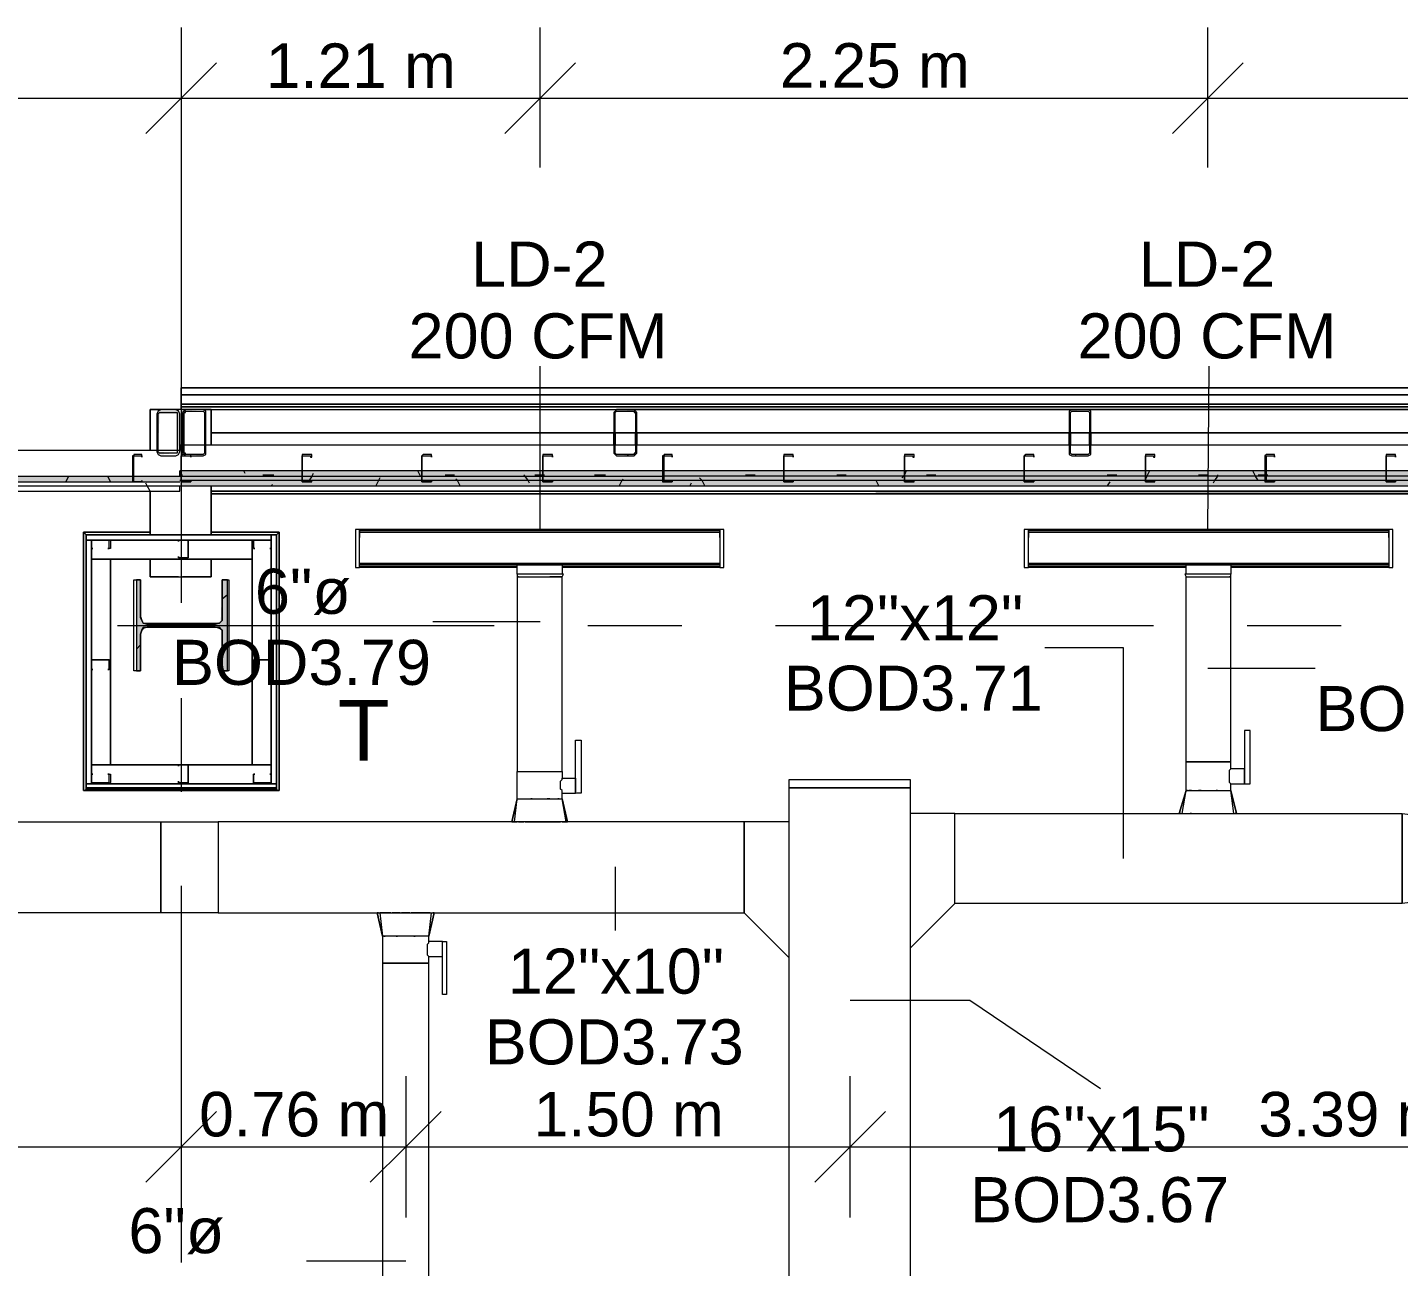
# Model space of a CAD drawing. Header units: metres. Extents: x -2 to 207, y -8 to 52.
# Drawn here: x 11.897 to 16.518, y 44.005 to 48.178 of the extents above; entities that cross this region are included whole.
import ezdxf

# ---------------------------------------------------------------- set-up
doc = ezdxf.new("R2010")
doc.units = ezdxf.units.M
doc.layers.add('HVAC - Ductos', color=5, linetype='Continuous', lineweight=0)
doc.layers.add('PDF_Text', color=7, linetype='Continuous', lineweight=0)
doc.layers.add('PDF_Geometry', color=7, linetype='Continuous', lineweight=0, true_color=0xaaaaaa)
doc.layers.add('PDF_Solid Fills', color=7, linetype='Continuous', lineweight=0, true_color=0xffffff)
doc.styles.add('PDF Helvetica', font='')
doc.styles.get('PDF Helvetica').set_extended_font_data('Helvetica')

msp = doc.modelspace()

# ---------------------------------------------------------------- hatches: boundary and pattern name
at = {"layer": 'PDF_Solid Fills', "lineweight": 0, "transparency": 33554559}
for points in [[(12.3333, 46.7489), (12.3379, 46.7535), (12.3425, 46.8818), (12.402, 46.8818), (12.402, 46.7443), (12.3425, 46.7489), (12.3379, 46.7489), (12.3379, 46.7398), (12.3385, 46.7398), (12.4066, 46.7443), (12.4111, 46.8864), (12.4066, 46.891), (12.3379, 46.891), (12.3333, 46.8818)], [(12.4111, 46.6344), (59.8547, 46.6344), (60.0699, 46.6298), (60.0699, 46.6481), (26.619, 46.6526), (12.4111, 46.6526)], [(12.2783, 46.1899), (12.2783, 46.3182), (12.2646, 46.3182), (12.2646, 46.0113), (12.2783, 46.0113), (12.2783, 46.1395), (12.2829, 46.1533), (12.2875, 46.1579), (12.5486, 46.1579), (12.5532, 46.1533), (12.5532, 46.0113), (12.5715, 46.0113), (12.5715, 46.3182), (12.5532, 46.3182), (12.5486, 46.1808), (12.544, 46.1762), (12.5303, 46.1716), (12.3012, 46.1671), (12.3012, 46.1716), (12.2875, 46.1716), (12.2875, 46.1808), (12.2829, 46.1808), (12.2829, 46.1899)]]:
    msp.add_hatch(color=256, dxfattribs=at).paths.add_polyline_path(points)
h = msp.add_hatch(color=256, dxfattribs=at)
h.paths.add_polyline_path([(12.4249, 46.7443), (12.4295, 46.7397), (12.4295, 46.7443)])
h.paths.add_polyline_path([(12.4478, 46.7397), (12.4887, 46.7352), (12.4891, 46.7352), (12.4891, 46.7397)])
h.paths.add_polyline_path([(12.4295, 46.8864), (12.4891, 46.891), (12.4249, 46.891), (12.4203, 46.8864), (12.4203, 46.7443), (12.4249, 46.8818)])
h.paths.add_polyline_path([(12.4936, 46.7397), (12.4982, 46.8903), (12.4982, 46.891), (12.4936, 46.891)])
h = msp.add_hatch(color=256, dxfattribs=at)
h.paths.add_polyline_path([(13.8773, 46.891), (13.9415, 46.8864), (13.9461, 46.8818), (13.9461, 46.7443), (13.9506, 46.8864), (13.9461, 46.891)])
h.paths.add_polyline_path([(13.9461, 46.7443), (13.9415, 46.7443), (13.9461, 46.7397)])
h.paths.add_polyline_path([(13.8773, 46.8864), (13.8727, 46.8864), (13.8727, 46.7443)])
h.paths.add_polyline_path([(13.8819, 46.7397), (13.8819, 46.7443), (13.8773, 46.7443)])
h.paths.add_polyline_path([(13.8819, 46.7397), (13.9409, 46.7352), (13.9415, 46.7352), (13.9415, 46.7397)])
h = msp.add_hatch(color=256, dxfattribs=at)
h.paths.add_polyline_path([(15.4122, 46.8864), (15.4718, 46.891), (15.4076, 46.891), (15.4076, 46.7397), (15.4168, 46.7443), (15.4122, 46.7443)])
h.paths.add_polyline_path([(15.4168, 46.7397), (15.4713, 46.7352), (15.4718, 46.7352), (15.4718, 46.7397)])
h.paths.add_polyline_path([(15.4763, 46.7397), (15.4809, 46.8903), (15.4809, 46.891), (15.4763, 46.891)])
h = msp.add_hatch(color=256, dxfattribs=at)
h.paths.add_polyline_path([(9.4102, 46.6481), (9.4102, 46.6664), (7.2476, 46.6664), (7.2476, 46.6481)])
h.paths.add_polyline_path([(12.4111, 46.6481), (12.4111, 46.6664), (12.2554, 46.6664), (12.2554, 46.6481)])
h.paths.add_polyline_path([(12.2508, 46.6481), (12.2508, 46.6664), (11.4444, 46.6664), (11.4444, 46.6481)])
h.paths.add_polyline_path([(11.4398, 46.6481), (11.4398, 46.6664), (9.4147, 46.6664), (9.4147, 46.6481)])
h = msp.add_hatch(color=256, dxfattribs=at)
h.paths.add_polyline_path([(26.6236, 46.6802), (26.6236, 46.6664), (28.6487, 46.6664), (28.6487, 46.6802)])
h.paths.add_polyline_path([(60.0699, 46.6802), (58.6863, 46.6802), (58.6863, 46.6618), (60.0699, 46.6618)])
h.paths.add_polyline_path([(25.8127, 46.6802), (25.8127, 46.6664), (26.619, 46.6664), (26.619, 46.6802)])
h.paths.add_polyline_path([(14.0377, 46.6664), (14.0377, 46.6848), (12.4111, 46.6848), (12.4111, 46.6664)])
h.paths.add_polyline_path([(28.6533, 46.6802), (28.6533, 46.6664), (30.6784, 46.6664), (30.6784, 46.6802)])
h.paths.add_polyline_path([(18.908, 46.6664), (18.908, 46.6848), (16.072, 46.6848), (16.072, 46.6664)])
h.paths.add_polyline_path([(31.4939, 46.6802), (31.4939, 46.6664), (33.5191, 46.6664), (33.5191, 46.6802)])
h.paths.add_polyline_path([(21.7487, 46.6664), (21.7487, 46.6848), (20.9423, 46.6848), (20.9423, 46.6664)])
h.paths.add_polyline_path([(36.3643, 46.6802), (36.3643, 46.6664), (38.3894, 46.6664), (38.3894, 46.6802)])
h.paths.add_polyline_path([(25.8081, 46.6802), (25.4049, 46.6848), (23.783, 46.6848), (23.783, 46.6664), (25.8081, 46.6664)])
h.paths.add_polyline_path([(41.2346, 46.6802), (41.2346, 46.6664), (43.2598, 46.6664), (43.2598, 46.6802)])
h.paths.add_polyline_path([(50.5676, 46.6664), (50.9698, 46.6618), (50.9707, 46.6618), (50.9707, 46.6802), (48.9456, 46.6802), (48.9456, 46.6664)])
h.paths.add_polyline_path([(44.0753, 46.6802), (44.0753, 46.6664), (46.1004, 46.6664), (46.1004, 46.6802)])
h.paths.add_polyline_path([(53.005, 46.6802), (53.005, 46.6618), (53.8114, 46.6618), (53.8114, 46.6802)])
h.paths.add_polyline_path([(48.1347, 46.6802), (48.1347, 46.6664), (48.941, 46.6664), (48.941, 46.6802)])
h.paths.add_polyline_path([(55.8456, 46.6802), (55.8456, 46.6618), (58.6817, 46.6618), (58.6817, 46.6802)])
h.paths.add_polyline_path([(46.105, 46.6802), (46.105, 46.6664), (48.1301, 46.6664), (48.1301, 46.6802)])
h.paths.add_polyline_path([(53.8159, 46.6802), (53.8159, 46.6618), (55.841, 46.6618), (55.841, 46.6802)])
h.paths.add_polyline_path([(43.2643, 46.6802), (43.2643, 46.6664), (44.0707, 46.6664), (44.0707, 46.6802)])
h.paths.add_polyline_path([(50.9753, 46.6802), (50.9753, 46.6618), (53.0004, 46.6618), (53.0004, 46.6802)])
h.paths.add_polyline_path([(38.394, 46.6802), (38.394, 46.6664), (41.2301, 46.6664), (41.2301, 46.6802)])
h.paths.add_polyline_path([(23.7784, 46.6664), (23.7784, 46.6848), (21.7532, 46.6848), (21.7532, 46.6664)])
h.paths.add_polyline_path([(33.5237, 46.6802), (33.5237, 46.6664), (36.3597, 46.6664), (36.3597, 46.6802)])
h.paths.add_polyline_path([(20.9377, 46.6664), (20.9377, 46.6848), (18.9126, 46.6848), (18.9126, 46.6664)])
h.paths.add_polyline_path([(30.683, 46.6802), (30.683, 46.6664), (31.4894, 46.6664), (31.4894, 46.6802)])
h.paths.add_polyline_path([(16.0674, 46.6664), (16.0674, 46.6848), (14.0423, 46.6848), (14.0423, 46.6664)])
h = msp.add_hatch(color=256, dxfattribs=at)
h.paths.add_polyline_path([(53.005, 46.6618), (53.005, 46.6481), (53.8114, 46.6481), (53.8114, 46.6618)])
h.paths.add_polyline_path([(48.1301, 46.6481), (48.1301, 46.6664), (46.105, 46.6664), (46.105, 46.6481)])
h.paths.add_polyline_path([(44.0707, 46.6481), (44.0707, 46.6664), (43.2643, 46.6664), (43.2643, 46.6481)])
h.paths.add_polyline_path([(50.9707, 46.6618), (50.5676, 46.6664), (48.9456, 46.6664), (48.9456, 46.6481), (50.9707, 46.6481)])
h.paths.add_polyline_path([(41.2301, 46.6481), (41.2301, 46.6664), (38.394, 46.6664), (38.394, 46.6481)])
h.paths.add_polyline_path([(48.941, 46.6481), (48.941, 46.6664), (48.1347, 46.6664), (48.1347, 46.6481)])
h.paths.add_polyline_path([(36.3597, 46.6481), (36.3597, 46.6664), (33.5237, 46.6664), (33.5237, 46.6481)])
h.paths.add_polyline_path([(46.1004, 46.6481), (46.1004, 46.6664), (44.0753, 46.6664), (44.0753, 46.6481)])
h.paths.add_polyline_path([(31.4894, 46.6481), (31.4894, 46.6664), (30.683, 46.6664), (30.683, 46.6481)])
h.paths.add_polyline_path([(43.2598, 46.6481), (43.2598, 46.6664), (41.2346, 46.6664), (41.2346, 46.6481)])
h.paths.add_polyline_path([(28.6487, 46.6481), (28.6487, 46.6664), (26.6236, 46.6664), (26.6236, 46.6481)])
h.paths.add_polyline_path([(38.3894, 46.6481), (38.3894, 46.6664), (36.3643, 46.6664), (36.3643, 46.6481)])
h.paths.add_polyline_path([(25.8081, 46.6526), (25.8081, 46.6664), (23.783, 46.6664), (23.783, 46.6526)])
h.paths.add_polyline_path([(33.5191, 46.6481), (33.5191, 46.6664), (31.4939, 46.6664), (31.4939, 46.6481)])
h.paths.add_polyline_path([(21.7487, 46.6526), (21.7487, 46.6664), (20.9423, 46.6664), (20.9423, 46.6526)])
h.paths.add_polyline_path([(30.6784, 46.6481), (30.6784, 46.6664), (28.6533, 46.6664), (28.6533, 46.6481)])
h.paths.add_polyline_path([(18.908, 46.6526), (18.908, 46.6664), (16.072, 46.6664), (16.072, 46.6526)])
h.paths.add_polyline_path([(26.619, 46.6481), (26.619, 46.6664), (25.8127, 46.6664), (25.8127, 46.6526), (26.5091, 46.6526)])
h.paths.add_polyline_path([(14.0377, 46.6526), (14.0377, 46.6664), (12.4111, 46.6664), (12.4111, 46.6526)])
h.paths.add_polyline_path([(23.7784, 46.6526), (23.7784, 46.6664), (21.7532, 46.6664), (21.7532, 46.6526)])
h.paths.add_polyline_path([(60.0699, 46.6618), (53.8159, 46.6618), (53.8159, 46.6481), (60.0699, 46.6481)])
h.paths.add_polyline_path([(20.9377, 46.6526), (20.9377, 46.6664), (18.9126, 46.6664), (18.9126, 46.6526)])
h.paths.add_polyline_path([(50.9753, 46.6618), (50.9753, 46.6481), (53.0004, 46.6481), (53.0004, 46.6618)])
h.paths.add_polyline_path([(16.0674, 46.6526), (16.0674, 46.6664), (14.0423, 46.6664), (14.0423, 46.6526)])

# ---------------------------------------------------------------- linework, layer by layer
at = {"layer": 'HVAC - Ductos', "color": 252, "lineweight": 0, "true_color": 0x939598}
for points in [[(12.4157, 48.1784), (12.4157, 47.9401), (12.4157, 47.7065)], [(13.6253, 47.7065), (13.6253, 47.9401), (13.6253, 48.1784)], [(15.8749, 47.7065), (15.8749, 47.9401), (15.8749, 48.1784)], [(12.5349, 48.0593), (12.4157, 47.9401), (12.2967, 47.821)], [(13.7444, 48.0593), (13.6253, 47.9401), (13.5062, 47.821)], [(15.994, 48.0593), (15.8749, 47.9401), (15.7558, 47.821)], [(7.582, 47.9401), (9.74, 47.9401), (12.4157, 47.9401), (13.6253, 47.9401), (15.8749, 47.9401), (18.0604, 47.9401), (20.2138, 47.9401), (21.6112, 47.9401), (22.8437, 47.9401), (25.2125, 47.9401), (27.2742, 47.9401), (29.4688, 47.9401)]]:
    msp.add_lwpolyline(points, dxfattribs=at)
at = {"layer": 'HVAC - Ductos', "lineweight": 0}
for points in [[(13.6253, 46.4878), (13.6253, 47.0376)], [(15.8749, 46.4878), (15.8795, 47.0376)], [(14.2301, 46.4648), (14.2301, 46.4878), (14.2301, 46.4832), (13.016, 46.4832), (13.016, 46.4878), (13.016, 46.4648)], [(14.2301, 46.4878), (13.016, 46.4878)], [(16.4843, 46.4648), (16.4843, 46.4878), (16.4843, 46.4832), (15.2702, 46.4832), (15.2702, 46.4878), (15.2702, 46.4648)], [(16.4843, 46.4878), (15.2702, 46.4878)], [(13.016, 46.4144), (13.016, 46.4236), (13.016, 46.4328)], [(13.5474, 46.3595), (13.016, 46.3595), (13.016, 46.364), (13.016, 46.3823), (13.016, 46.3915)], [(14.2301, 46.3915), (14.2301, 46.3823), (14.2301, 46.364), (14.2301, 46.3595), (13.6986, 46.3595)], [(14.2301, 46.4328), (14.2301, 46.4236), (14.2301, 46.4144)], [(15.2702, 46.4144), (15.2702, 46.4236), (15.2702, 46.4328)], [(15.8016, 46.3595), (15.2702, 46.3595), (15.2702, 46.364), (15.2702, 46.3823), (15.2702, 46.3915)], [(16.4843, 46.3915), (16.4843, 46.3823), (16.4843, 46.364), (16.4843, 46.3595), (15.9528, 46.3595)], [(16.4843, 46.4328), (16.4843, 46.4236), (16.4843, 46.4144)], [(13.016, 46.3777), (13.016, 46.3823), (13.016, 46.3869)], [(13.016, 46.364), (13.5474, 46.364)], [(13.5474, 46.3366), (13.5474, 46.3274), (13.552, 46.3274), (13.5704, 46.3274), (13.5933, 46.3274), (13.6253, 46.3274), (13.6528, 46.3274), (13.6757, 46.3274), (13.694, 46.3274), (13.6986, 46.3274), (13.7032, 46.3366), (13.694, 46.3366), (13.6803, 46.3366), (13.6528, 46.3366), (13.6253, 46.3366), (13.5933, 46.3366), (13.5704, 46.3366), (13.552, 46.3366), (13.5474, 46.3366), (13.5474, 46.3686), (13.552, 46.3686), (13.5566, 46.3686), (13.5704, 46.3686), (13.5841, 46.3686), (13.6024, 46.3686), (13.6253, 46.3686), (13.6436, 46.3686), (13.662, 46.3686), (13.6757, 46.3686), (13.6895, 46.3686), (13.6986, 46.3686), (13.6986, 46.3366)], [(13.6986, 46.364), (14.2301, 46.364)], [(14.2301, 46.3869), (14.2301, 46.3823), (14.2301, 46.3777)], [(15.2702, 46.3777), (15.2702, 46.3823), (15.2702, 46.3869)], [(15.2702, 46.364), (15.8016, 46.364)], [(15.8016, 46.3366), (15.8016, 46.3686), (15.8108, 46.3686), (15.82, 46.3686), (15.8383, 46.3686), (15.8566, 46.3686), (15.8749, 46.3686), (15.8978, 46.3686), (15.9162, 46.3686), (15.93, 46.3686), (15.9436, 46.3686), (15.9482, 46.3686), (15.9528, 46.3686), (15.9528, 46.3366), (15.9482, 46.3366), (15.93, 46.3366), (15.907, 46.3366), (15.8749, 46.3366), (15.8474, 46.3366), (15.82, 46.3366), (15.8062, 46.3366), (15.7971, 46.3366), (15.8016, 46.3274), (15.8062, 46.3274), (15.82, 46.3274), (15.8474, 46.3274), (15.8749, 46.3274), (15.907, 46.3274), (15.93, 46.3274), (15.9482, 46.3274), (15.9528, 46.3274), (15.9528, 46.3366)], [(15.9528, 46.364), (16.4843, 46.364)], [(16.4843, 46.3869), (16.4843, 46.3823), (16.4843, 46.3777)], [(13.552, 46.3274), (13.5474, 46.3274), (13.5474, 45.6722), (13.552, 45.6722), (13.5566, 45.6722), (13.5704, 45.6722), (13.5841, 45.6722), (13.6024, 45.6722), (13.6253, 45.6722), (13.6436, 45.6722), (13.662, 45.6722), (13.6757, 45.6722), (13.6895, 45.6722), (13.6986, 45.6722), (13.6986, 45.6493), (13.7444, 45.6493), (13.7444, 45.6447), (13.7444, 45.6401), (13.7444, 45.631), (13.7444, 45.6264), (13.7444, 45.6218), (13.7444, 45.6127), (13.7444, 45.6081), (13.7444, 45.6035)], [(13.5474, 45.5806), (13.5474, 45.6722), (13.552, 45.6722), (13.5566, 45.6722), (13.5704, 45.6722), (13.5841, 45.6722), (13.6024, 45.6722), (13.6253, 45.6722), (13.6436, 45.6722), (13.662, 45.6722), (13.6757, 45.6722), (13.6895, 45.6722), (13.6986, 45.6722), (13.6986, 46.3274), (13.694, 46.3274), (13.6895, 46.3274), (13.6757, 46.3274), (13.662, 46.3274), (13.6574, 46.3274)], [(13.5566, 46.3274), (13.5704, 46.3274), (13.5841, 46.3274), (13.5933, 46.3274)], [(13.5978, 46.3274), (13.6024, 46.3274), (13.6253, 46.3274), (13.6436, 46.3274), (13.6482, 46.3274)], [(13.6895, 46.3366), (13.6849, 46.3366)], [(15.7879, 45.5302), (15.8016, 45.6081), (15.8016, 45.7043), (15.8108, 45.7043), (15.82, 45.7043), (15.8383, 45.7043), (15.8566, 45.7043), (15.8749, 45.7043), (15.8978, 45.7043), (15.9162, 45.7043), (15.93, 45.7043), (15.9436, 45.7043), (15.9482, 45.7043), (15.9528, 45.7043), (15.9528, 46.3274), (15.9482, 46.3274)], [(15.8016, 45.6081), (15.8062, 45.6081), (15.8016, 45.6081), (15.8062, 45.6081), (15.8108, 45.6081), (15.82, 45.6081), (15.8383, 45.6081), (15.8566, 45.6081), (15.8749, 45.6081), (15.8978, 45.6081), (15.9162, 45.6081), (15.93, 45.6081), (15.9436, 45.6081), (15.9482, 45.6081), (15.9528, 45.6081), (15.9528, 45.631), (15.9986, 45.631), (16.017, 45.631), (16.017, 45.8097), (15.9986, 45.8097), (15.9986, 45.631), (15.9986, 45.6355), (15.9986, 45.6401), (15.9986, 45.6447), (15.9986, 45.6493), (15.9986, 45.6539), (15.9986, 45.6631), (15.9986, 45.6676), (15.9986, 45.6722), (15.9986, 45.6768), (15.9986, 45.6813), (15.9528, 45.6813), (15.9528, 45.7043), (15.9482, 45.7043), (15.9436, 45.7043), (15.93, 45.7043), (15.9162, 45.7043), (15.8978, 45.7043), (15.8749, 45.7043), (15.8566, 45.7043), (15.8383, 45.7043), (15.82, 45.7043), (15.8108, 45.7043), (15.8016, 45.7043), (15.8016, 46.3274), (15.8062, 46.3274), (15.8108, 46.3274), (15.82, 46.3274), (15.8383, 46.3274), (15.8429, 46.3274)], [(15.852, 46.3274), (15.8566, 46.3274), (15.8749, 46.3274), (15.8978, 46.3274), (15.9024, 46.3274)], [(15.907, 46.3274), (15.9162, 46.3274), (15.93, 46.3274), (15.9436, 46.3274)], [(13.6253, 46.1762), (13.2634, 46.1762)], [(15.5909, 45.379), (15.5909, 46.0891), (15.3251, 46.0891)], [(15.8749, 46.0204), (16.2369, 46.0204)], [(13.5383, 45.5027), (13.5474, 45.5806), (13.552, 45.5806), (13.5566, 45.5806), (13.5704, 45.5806), (13.5841, 45.5806), (13.6024, 45.5806), (13.6253, 45.5806), (13.6436, 45.5806), (13.662, 45.5806), (13.6757, 45.5806), (13.6895, 45.5806), (13.694, 45.5806), (13.6986, 45.5806), (13.6986, 45.5989), (13.7444, 45.5989), (13.7444, 45.7776), (13.7628, 45.7776), (13.7628, 45.5989), (13.7444, 45.5989)], [(13.6986, 45.5989), (13.6986, 45.6035), (13.6986, 45.6081), (13.694, 45.6127), (13.694, 45.6218), (13.694, 45.631), (13.694, 45.6401), (13.6986, 45.6447), (13.6986, 45.6493)], [(15.9528, 45.631), (15.9482, 45.6355), (15.9482, 45.6447), (15.9482, 45.6539), (15.9482, 45.6585), (15.9482, 45.6676), (15.9482, 45.6768), (15.9528, 45.6813)], [(15.7787, 45.5302), (15.8016, 45.6081), (15.7787, 45.5302)], [(15.9528, 45.5302), (15.962, 45.5302), (15.9528, 45.6081), (15.9712, 45.5302), (15.9666, 45.5302), (15.9712, 45.5302), (15.9528, 45.6081)], [(13.5291, 45.5027), (13.5474, 45.5806), (13.5291, 45.5027)], [(13.6986, 45.5027), (13.7078, 45.5027), (13.7124, 45.5027), (13.717, 45.5027), (13.6986, 45.5806), (13.717, 45.5027)], [(13.7124, 45.5027), (13.6986, 45.5806)], [(15.7833, 45.5302), (15.7787, 45.5302), (15.7833, 45.5302), (15.7879, 45.5302), (15.7925, 45.5302), (15.8016, 45.5302)], [(15.8062, 45.5302), (15.82, 45.5302), (15.8245, 45.5302)], [(15.82, 45.5302), (15.8154, 45.5302)], [(15.8291, 45.5302), (15.8337, 45.5302), (15.8429, 45.5302), (15.8566, 45.5302), (15.8612, 45.5302), (15.8658, 45.5302), (15.8887, 45.5302)], [(15.8933, 45.5302), (15.8978, 45.5302), (15.9116, 45.5302), (15.9208, 45.5302), (15.9254, 45.5302), (15.93, 45.5302), (15.9482, 45.5302)], [(9.0115, 45.1957), (8.755, 45.1957), (8.755, 45.5027), (12.3471, 45.5027), (12.3471, 45.1957), (9.0757, 45.1957)], [(13.5291, 45.5027), (13.5337, 45.5027), (13.5383, 45.5027), (13.5474, 45.5027)], [(13.552, 45.5027), (13.5704, 45.5027)], [(13.5749, 45.5027), (13.5795, 45.5027), (13.5887, 45.5027), (13.6024, 45.5027), (13.607, 45.5027), (13.6116, 45.5027), (13.6345, 45.5027), (13.6391, 45.5027), (13.6436, 45.5027), (13.6574, 45.5027), (13.6666, 45.5027), (13.6712, 45.5027), (13.6757, 45.5027), (13.694, 45.5027)], [(13.8773, 45.3515), (13.8773, 45.1361)], [(13.0755, 45.1957), (13.0938, 45.1178), (13.0755, 45.1957)], [(13.1214, 45.1957), (13.1168, 45.1957), (13.0984, 45.1957), (13.0893, 45.1957), (13.0847, 45.1957), (13.0938, 45.1178)], [(13.0893, 45.1957), (13.0938, 45.1957)], [(13.1534, 45.1957), (13.1488, 45.1957), (13.1396, 45.1957), (13.1305, 45.1957), (13.1259, 45.1957)], [(13.1855, 45.1957), (13.1626, 45.1957), (13.158, 45.1957)], [(13.2542, 45.1957), (13.245, 45.1957), (13.2267, 45.1957), (13.2176, 45.1957), (13.213, 45.1957), (13.2038, 45.1957), (13.1946, 45.1957), (13.1901, 45.1957)], [(13.2496, 45.1178), (13.2588, 45.1957), (13.2634, 45.1957), (13.268, 45.1957), (13.2496, 45.1178), (13.268, 45.1957), (13.2634, 45.1957)], [(13.2955, 45.0995), (13.2496, 45.0995), (13.2496, 45.1178), (13.245, 45.1178), (13.2404, 45.1178), (13.2358, 45.1178), (13.2267, 45.1178), (13.2084, 45.1178), (13.1901, 45.1178), (13.1718, 45.1178), (13.1534, 45.1178), (13.1351, 45.1178), (13.1168, 45.1178), (13.1076, 45.1178), (13.103, 45.1178), (13.0984, 45.1178), (13.0938, 45.1178), (13.0938, 45.0262), (13.0984, 45.0262), (13.1076, 45.0262), (13.1168, 45.0262), (13.1351, 45.0262), (13.1534, 45.0262), (13.1718, 45.0262), (13.1901, 45.0262), (13.2084, 45.0262), (13.2267, 45.0262), (13.2358, 45.0262), (13.245, 45.0262), (13.2496, 45.0262), (13.2496, 45.0491), (13.2955, 45.0491), (13.2955, 45.0537), (13.2955, 45.0583), (13.2955, 45.0675), (13.2955, 45.072), (13.2955, 45.0811), (13.2955, 45.0857), (13.2955, 45.0903), (13.2955, 45.0949)], [(13.2496, 45.0491), (13.245, 45.0537), (13.245, 45.0583), (13.245, 45.0675), (13.245, 45.0766), (13.245, 45.0857), (13.245, 45.0903), (13.2496, 45.0949), (13.2496, 45.0995)], [(13.2496, 43.9036), (13.2496, 45.0262), (13.245, 45.0262), (13.2358, 45.0262), (13.2267, 45.0262), (13.2084, 45.0262), (13.1901, 45.0262), (13.1718, 45.0262), (13.1534, 45.0262), (13.1351, 45.0262), (13.1168, 45.0262), (13.1076, 45.0262), (13.0984, 45.0262), (13.0938, 45.0262), (13.0938, 43.9036)], [(14.67, 44.9024), (15.0731, 44.9024), (15.513, 44.6047)], [(12.4157, 44.6459), (12.4157, 44.4077), (12.4157, 44.1694)], [(13.1718, 44.6459), (13.1718, 44.4077), (13.1718, 44.1694)], [(14.67, 44.1694), (14.67, 44.4077), (14.67, 44.6459)], [(12.5349, 44.5268), (12.4157, 44.4077), (12.2967, 44.2886)], [(13.2909, 44.5268), (13.1718, 44.4077), (13.0526, 44.2886)], [(14.7891, 44.5268), (14.67, 44.4077), (14.5509, 44.2886)], [(7.582, 44.4077), (9.0436, 44.4077), (12.4157, 44.4077), (13.1718, 44.4077), (14.67, 44.4077), (18.0558, 44.4077), (21.6112, 44.4077), (22.3672, 44.4077), (24.0807, 44.4077), (25.9547, 44.4077), (28.3097, 44.4077), (31.2786, 44.4077), (32.8868, 44.4077), (36.7996, 44.4077), (40.607, 44.4077), (44.0845, 44.4077), (47.0625, 44.4077), (48.5791, 44.4077), (49.2022, 44.4077), (51.5984, 44.4077), (53.312, 44.4077), (55.6808, 44.4077), (58.6359, 44.4077)], [(13.1718, 44.0228), (12.8373, 44.0228)]]:
    msp.add_lwpolyline(points, dxfattribs=at)
for points in [[(13.0022, 46.4878), (13.0022, 46.3595), (13.016, 46.3595), (13.016, 46.4878)], [(14.2438, 46.4878), (14.2301, 46.4878), (14.2301, 46.3595), (14.2438, 46.3595)], [(15.2564, 46.4878), (15.2564, 46.3595), (15.2702, 46.3595), (15.2702, 46.4878)], [(16.498, 46.4878), (16.4843, 46.4878), (16.4843, 46.3595), (16.498, 46.3595)], [(14.2301, 46.3732), (13.016, 46.3732), (13.016, 46.4786), (14.2301, 46.4786), (14.2301, 46.3732), (14.2301, 46.3686), (13.016, 46.3686), (13.016, 46.3732)], [(13.016, 46.4694), (13.016, 46.4648), (13.016, 46.4602), (13.016, 46.4648)], [(14.2301, 46.4602), (14.2301, 46.4648), (14.2301, 46.4694), (14.2301, 46.4648)], [(16.4843, 46.3732), (15.2702, 46.3732), (15.2702, 46.4786), (16.4843, 46.4786), (16.4843, 46.3732), (16.4843, 46.3686), (15.2702, 46.3686), (15.2702, 46.3732)], [(15.2702, 46.4694), (15.2702, 46.4648), (15.2702, 46.4602), (15.2702, 46.4648)], [(16.4843, 46.4602), (16.4843, 46.4648), (16.4843, 46.4694), (16.4843, 46.4648)], [(14.4638, 42.52), (14.4638, 43.4271), (14.8716, 43.4271), (14.4638, 43.4271), (14.4638, 45.6173), (14.8716, 45.6173), (14.4638, 45.6173), (14.4638, 45.6447), (14.8716, 45.6447), (14.8716, 45.6173), (14.8716, 43.4271), (14.8716, 42.52)], [(15.82, 45.6081), (15.8108, 45.6081)], [(15.852, 45.6081), (15.8474, 45.6081), (15.8429, 45.6081), (15.8474, 45.6081)], [(15.907, 45.6081), (15.9024, 45.6081)], [(13.5978, 45.5806), (13.5933, 45.5806)], [(13.6574, 45.5806), (13.6528, 45.5806), (13.6482, 45.5806), (13.6528, 45.5806)], [(13.6895, 45.5806), (13.6849, 45.5806)], [(16.5301, 45.2278), (15.0227, 45.2278), (15.0227, 45.5302), (14.8716, 45.5302), (14.8716, 45.0766), (15.0227, 45.2278), (15.0227, 45.5302), (16.5301, 45.5302), (16.5301, 45.2278), (16.5301, 45.5302), (16.7225, 45.5073), (16.7225, 45.2507)], [(12.5395, 45.5027), (12.5395, 45.1957), (12.3471, 45.1957), (12.3471, 45.5027)], [(14.3126, 45.5027), (12.5395, 45.5027), (12.5395, 45.1957), (14.3126, 45.1957), (14.3126, 45.5027), (14.3126, 45.1957), (14.4638, 45.0445), (14.4638, 45.5027)], [(13.0801, 45.1957), (13.0755, 45.1957)], [(13.0984, 45.1178), (13.103, 45.1178)], [(13.1396, 45.1178), (13.1442, 45.1178)], [(13.1992, 45.1178), (13.2038, 45.1178)], [(13.3092, 44.9208), (13.2955, 44.9208), (13.2955, 45.0995), (13.3092, 45.0995)]]:
    msp.add_lwpolyline(points, close=True, dxfattribs=at)
at = {"layer": 'PDF_Geometry', "color": 252, "lineweight": 0, "true_color": 0x939598}
msp.add_lwpolyline([(12.4157, 48.1738), (12.4157, 47.6973)], dxfattribs=at)
at = {"layer": 'PDF_Geometry', "lineweight": 0}
for points in [[(12.4157, 47.6973), (12.4157, 46.2403)], [(12.4295, 46.891), (12.4157, 46.891), (12.4157, 46.9001), (12.4157, 46.9093), (12.4157, 46.9413), (12.4157, 46.9642), (13.9506, 46.9642), (12.4157, 46.9642), (12.4157, 46.9505), (12.4157, 46.9275), (12.4157, 46.891), (12.4157, 46.9047), (12.4157, 46.9642), (12.4936, 46.9642)], [(13.9873, 46.9642), (13.9094, 46.9642)], [(15.5176, 46.9642), (15.4442, 46.9642)], [(12.4295, 46.891), (12.3974, 46.891), (12.3471, 46.891), (12.3104, 46.891), (12.3471, 46.891)], [(12.4478, 46.7351), (12.4891, 46.7351), (12.4982, 46.7397), (12.4982, 46.7443), (12.4982, 46.8818), (12.4982, 46.8864), (12.4891, 46.891), (12.4295, 46.891), (12.4249, 46.8864), (12.4203, 46.8818), (12.4203, 46.7443), (12.4249, 46.7397), (12.4295, 46.7397)], [(12.4891, 46.891), (13.9506, 46.891), (13.9415, 46.891)], [(12.6174, 46.891), (13.8819, 46.891)], [(15.4168, 46.891), (13.9506, 46.891), (15.4809, 46.891), (15.4718, 46.891)], [(12.4936, 46.8177), (12.4982, 46.8222)], [(13.8727, 46.7718), (13.8727, 46.8131)], [(13.8773, 46.8131), (13.8773, 46.7718)], [(13.9461, 46.7718), (13.9461, 46.8131)], [(13.9506, 46.8131), (13.9506, 46.7718)], [(15.4076, 46.7718), (15.4076, 46.8131)], [(15.4122, 46.8131), (15.4122, 46.7718)], [(15.4763, 46.7718), (15.4763, 46.8131)], [(15.4809, 46.8131), (15.4809, 46.7718)], [(60.07, 46.7673), (12.4111, 46.7718), (12.4111, 46.7535), (7.2476, 46.7535), (7.2476, 46.6161), (12.4111, 46.6161), (12.4111, 46.6344), (60.07, 46.6298)], [(13.9461, 46.7627), (13.9506, 46.7673)], [(15.4763, 46.7855), (15.4809, 46.7901)], [(12.4203, 46.7489), (12.4249, 46.7535)], [(13.9185, 46.7351), (13.9231, 46.7397)], [(15.4305, 46.7351), (15.4305, 46.7397)], [(11.4444, 46.6664), (11.8476, 46.6664), (12.2508, 46.6664)], [(12.2554, 46.6664), (12.4111, 46.6664), (12.4111, 46.6848)], [(14.0377, 46.6848), (13.6345, 46.6848), (13.2267, 46.6848), (12.8235, 46.6848), (12.4157, 46.6848), (12.4111, 46.6848), (12.4111, 46.6664), (12.4157, 46.6664), (12.8235, 46.6664), (13.2267, 46.6664), (13.6345, 46.6664), (14.0377, 46.6664)], [(18.908, 46.6848), (18.5049, 46.6848), (18.0971, 46.6848), (17.6939, 46.6848), (17.2861, 46.6848), (16.8829, 46.6848), (16.4752, 46.6848), (16.0674, 46.6848), (15.6642, 46.6848), (15.2564, 46.6848), (14.8532, 46.6848), (14.4455, 46.6848), (14.0423, 46.6848)], [(16.0674, 46.6664), (15.6642, 46.6664), (15.2564, 46.6664), (14.8532, 46.6664), (14.4455, 46.6664), (14.0423, 46.6664)], [(18.908, 46.6664), (18.5049, 46.6664), (18.0971, 46.6664), (17.6939, 46.6664), (17.2861, 46.6664), (16.8829, 46.6664), (16.4752, 46.6664), (16.072, 46.6664)], [(7.2476, 46.6344), (12.4111, 46.6344)], [(11.4444, 46.6481), (11.8476, 46.6481), (12.2508, 46.6481)], [(12.2554, 46.6481), (12.4111, 46.6481)], [(14.0377, 46.6526), (13.6345, 46.6526), (13.2267, 46.6526), (12.8235, 46.6526), (12.4157, 46.6526), (12.4111, 46.6526)], [(16.0674, 46.6526), (15.6642, 46.6526), (15.2564, 46.6526), (14.8532, 46.6526), (14.4455, 46.6526), (14.0423, 46.6526)], [(18.908, 46.6526), (18.5049, 46.6526), (18.0971, 46.6526), (17.6939, 46.6526), (17.2861, 46.6526), (16.8829, 46.6526), (16.4752, 46.6526), (16.072, 46.6526)], [(12.5166, 46.6161), (21.4738, 46.6161), (12.5166, 46.6161), (21.4738, 46.6115)], [(21.4738, 46.6161), (12.5166, 46.6161), (21.4738, 46.6161)], [(12.0859, 46.4786), (12.0859, 45.6081), (12.0859, 46.4786), (12.0859, 45.6081), (12.0859, 46.4786), (12.3104, 46.4786), (12.0859, 46.4786), (12.3104, 46.4786), (12.0859, 46.4786), (12.0905, 46.4786), (12.0905, 46.474), (12.095, 46.4694), (12.0905, 46.474), (12.0905, 46.4786), (12.0859, 46.4786), (12.0905, 46.4786), (12.0905, 46.474), (12.095, 46.4694), (12.095, 45.6127), (12.7365, 45.6127), (12.7365, 46.4694), (12.7365, 45.6173), (12.7365, 45.631), (12.7365, 46.4694), (12.7182, 46.4694), (12.095, 46.4694), (12.095, 46.4511), (12.095, 45.631)], [(12.095, 46.4694), (12.0905, 46.474), (12.0905, 46.4786), (12.0859, 46.4786)], [(12.3104, 46.4694), (12.095, 46.4694), (12.3104, 46.4694)], [(12.3104, 46.4694), (12.095, 46.4694)], [(12.095, 46.4694), (12.3104, 46.4694)], [(12.095, 46.4694), (12.654, 46.4694)], [(12.095, 46.4694), (12.095, 46.3869)], [(12.095, 46.4694), (12.095, 45.6173)], [(12.095, 45.6173), (12.095, 46.4694)], [(12.095, 45.6173), (12.095, 46.4694)], [(12.095, 46.4694), (12.095, 45.6173)], [(12.095, 45.6173), (12.095, 46.4694)], [(12.095, 46.4694), (12.095, 45.6173), (12.095, 46.4694)], [(12.3104, 46.4694), (12.095, 46.4694), (12.3104, 46.4694)], [(12.7365, 46.4694), (12.095, 46.4694), (12.7365, 46.4694)], [(12.7457, 46.4786), (12.5166, 46.4786)], [(12.5166, 46.4786), (12.7457, 46.4786)], [(12.7457, 46.4786), (12.5166, 46.4786)], [(12.5166, 46.4786), (12.7457, 46.4786)], [(12.7365, 46.4694), (12.5166, 46.4694)], [(12.5166, 46.4694), (12.7365, 46.4694)], [(12.7365, 46.4694), (12.5166, 46.4694)], [(12.5166, 46.4694), (12.7365, 46.4694)], [(12.7365, 46.4694), (12.5166, 46.4694)], [(12.5166, 46.4694), (12.7365, 46.4694)], [(12.7365, 46.4694), (12.654, 46.4694)], [(12.7365, 46.4694), (12.7411, 46.474), (12.7457, 46.4786)], [(12.7457, 46.4786), (12.7411, 46.474), (12.7365, 46.4694)], [(12.7457, 46.4786), (12.7411, 46.474), (12.7365, 46.4694)], [(12.7365, 46.4694), (12.7411, 46.474), (12.7457, 46.4786)], [(12.7365, 45.6173), (12.7365, 46.4694)], [(12.7365, 46.4694), (12.7365, 45.6173)], [(12.7365, 46.4694), (12.7365, 45.6951)], [(12.7365, 45.6173), (12.7365, 46.4694)], [(12.7365, 46.4694), (12.7365, 45.6173)], [(12.7365, 45.6173), (12.7365, 46.4694), (12.7365, 45.6173)], [(12.7457, 45.6081), (12.7457, 46.4786)], [(12.7457, 46.4786), (12.7457, 45.6081)], [(12.7457, 45.6081), (12.7457, 46.4786)], [(12.7457, 46.4786), (12.7457, 45.6081)], [(12.095, 45.6951), (12.095, 46.3869)], [(12.3104, 46.3869), (12.3104, 46.3274), (12.3104, 46.3869)], [(12.3929, 46.3274), (12.3974, 46.3274), (12.402, 46.3274), (12.4066, 46.3274), (12.402, 46.3274), (12.3974, 46.3274), (12.3929, 46.3274), (12.3104, 46.3274), (12.5166, 46.3274), (12.4341, 46.3274), (12.4295, 46.3274), (12.4249, 46.3274), (12.4203, 46.3274), (12.4249, 46.3274), (12.4295, 46.3274), (12.4341, 46.3274)], [(12.5532, 46.2541), (12.5716, 46.2678)], [(13.4695, 46.1625), (12.2004, 46.1625)], [(12.3379, 46.1579), (12.3471, 46.1671)], [(12.457, 46.1579), (12.4708, 46.1671)], [(14.1018, 46.1625), (13.7857, 46.1625)], [(15.6917, 46.1625), (14.418, 46.1625)], [(16.3239, 46.1625), (16.0078, 46.1625)], [(12.2646, 46.0846), (12.2783, 46.0983)], [(12.4157, 45.9196), (12.4157, 45.6035)], [(12.095, 45.6951), (12.095, 45.6173)], [(12.7365, 45.6173), (12.7365, 45.6951)], [(12.095, 45.6173), (12.095, 45.6127), (12.0905, 45.6081), (12.0859, 45.6081)], [(12.095, 45.6173), (12.095, 45.6127), (12.0905, 45.6081), (12.0859, 45.6081)], [(12.7457, 45.6081), (12.0859, 45.6081)], [(12.7457, 45.6081), (12.0859, 45.6081)], [(12.095, 45.631), (12.095, 45.6173)], [(12.7365, 45.6173), (12.095, 45.6173)], [(12.7365, 45.6173), (12.095, 45.6173)], [(12.095, 45.6173), (12.7365, 45.6173)], [(12.7365, 45.6173), (12.095, 45.6173)], [(12.095, 45.6173), (12.7365, 45.6173), (12.095, 45.6173)], [(12.095, 45.6173), (12.7365, 45.6173)], [(12.7457, 45.6081), (12.7411, 45.6081), (12.7365, 45.6127), (12.7365, 45.6173)], [(12.7365, 45.6173), (12.7365, 45.6127), (12.7411, 45.6081), (12.7457, 45.6081)], [(12.4157, 45.2873), (12.4157, 44.0182)]]:
    msp.add_lwpolyline(points, dxfattribs=at)
for points in [[(18.5461, 46.9642), (20.0809, 46.9642), (18.5461, 46.9642), (17.0158, 46.9642), (15.4809, 46.9642), (13.9506, 46.9642), (15.4809, 46.9642), (17.0158, 46.9642)], [(13.9506, 46.9413), (12.4157, 46.9413)], [(13.9506, 46.9093), (12.4157, 46.9093)], [(13.9506, 46.9001), (12.4157, 46.9001)], [(15.4809, 46.9413), (13.9506, 46.9413)], [(15.4809, 46.9093), (13.9506, 46.9093)], [(15.4809, 46.9001), (13.9506, 46.9001)], [(17.0158, 46.9413), (15.4809, 46.9413)], [(17.0158, 46.9093), (15.4809, 46.9093)], [(17.0158, 46.9001), (15.4809, 46.9001)], [(12.3104, 46.891), (12.3104, 46.7535)], [(12.3471, 46.7351), (12.3974, 46.7351), (12.4066, 46.7397), (12.4111, 46.7489), (12.4111, 46.8772), (12.4066, 46.8864), (12.3974, 46.891), (12.3471, 46.891), (12.3379, 46.8864), (12.3333, 46.8772), (12.3333, 46.7489), (12.3379, 46.7397)], [(12.3471, 46.7443), (12.3425, 46.7443), (12.3379, 46.7489), (12.3379, 46.8772), (12.3425, 46.8818), (12.3471, 46.8818), (12.3974, 46.8818), (12.402, 46.8818), (12.402, 46.8772), (12.402, 46.7489), (12.402, 46.7443), (12.3974, 46.7443)], [(12.3974, 46.891), (12.402, 46.891), (12.4066, 46.891), (12.402, 46.891)], [(12.4295, 46.891), (12.4249, 46.891), (12.4203, 46.891), (12.4249, 46.891)], [(12.4936, 46.7443), (12.4891, 46.7397), (12.4295, 46.7397), (12.4295, 46.7443), (12.4249, 46.7443), (12.4249, 46.8818), (12.4295, 46.8818), (12.4295, 46.8864), (12.4891, 46.8864), (12.4936, 46.8818)], [(12.5166, 46.891), (12.4891, 46.891)], [(12.5166, 46.891), (12.5166, 46.7718)], [(13.9506, 46.8818), (13.9461, 46.8864), (13.9415, 46.891), (13.8819, 46.891), (13.8773, 46.8864), (13.8727, 46.8818), (13.8727, 46.7443), (13.8773, 46.7397), (13.8819, 46.7351), (13.9415, 46.7351), (13.9461, 46.7397), (13.9506, 46.7443)], [(13.8819, 46.8864), (13.9415, 46.8864), (13.9415, 46.8818), (13.9461, 46.8818), (13.9461, 46.7443), (13.9415, 46.7443), (13.9415, 46.7397), (13.8819, 46.7397), (13.8773, 46.7443), (13.8773, 46.8818)], [(15.4809, 46.8818), (15.4809, 46.8864), (15.4718, 46.891), (15.4168, 46.891), (15.4076, 46.8864), (15.4076, 46.8818), (15.4076, 46.7443), (15.4076, 46.7397), (15.4168, 46.7351), (15.4718, 46.7351), (15.4809, 46.7397), (15.4809, 46.7443)], [(15.4168, 46.8864), (15.4718, 46.8864), (15.4763, 46.8818), (15.4763, 46.7443), (15.4718, 46.7397), (15.4168, 46.7397), (15.4122, 46.7443), (15.4122, 46.8818)], [(16.9104, 46.891), (15.4809, 46.891)], [(12.5166, 46.8131), (13.8727, 46.8131)], [(13.8773, 46.8131), (13.9461, 46.8131)], [(13.9506, 46.8131), (15.4076, 46.8131)], [(15.4122, 46.8131), (15.4763, 46.8131)], [(15.4809, 46.8131), (16.9012, 46.8131)], [(12.2829, 46.7397), (12.2554, 46.7397), (12.2554, 46.7351), (12.2508, 46.7351), (12.2508, 46.6481), (12.2554, 46.6481), (12.2829, 46.6481), (12.2829, 46.6526), (12.2829, 46.6481), (12.2554, 46.6481), (12.2554, 46.7351), (12.2829, 46.7351), (12.2829, 46.7306)], [(12.4478, 46.7397), (12.4203, 46.7397), (12.4157, 46.7351), (12.4157, 46.6481), (12.4203, 46.6481), (12.4478, 46.6481), (12.4478, 46.6526), (12.4478, 46.6481), (12.4203, 46.6481), (12.4157, 46.6481), (12.4157, 46.7351), (12.4203, 46.7351), (12.4478, 46.7351), (12.4478, 46.7306)], [(12.8556, 46.7397), (12.8235, 46.7397), (12.8235, 46.7351), (12.8235, 46.6481), (12.8556, 46.6481), (12.8556, 46.6526), (12.851, 46.6526), (12.851, 46.6481), (12.8235, 46.6481), (12.8235, 46.7351), (12.851, 46.7351), (12.851, 46.7306), (12.8556, 46.7306)], [(13.2588, 46.7397), (13.2313, 46.7397), (13.2267, 46.7351), (13.2267, 46.6481), (13.2313, 46.6481), (13.2588, 46.6481), (13.2588, 46.6526), (13.2588, 46.6481), (13.2313, 46.6481), (13.2267, 46.6481), (13.2267, 46.7351), (13.2313, 46.7351), (13.2588, 46.7351), (13.2588, 46.7306)], [(13.6666, 46.7397), (13.6345, 46.7397), (13.6345, 46.7351), (13.6345, 46.6481), (13.6666, 46.6481), (13.6666, 46.6526), (13.6666, 46.6481), (13.6345, 46.6481), (13.6345, 46.7351), (13.6666, 46.7351), (13.6666, 46.7306)], [(14.0697, 46.7397), (14.0423, 46.7397), (14.0423, 46.7351), (14.0377, 46.7351), (14.0377, 46.6481), (14.0423, 46.6481), (14.0697, 46.6481), (14.0697, 46.6526), (14.0697, 46.6481), (14.0423, 46.6481), (14.0423, 46.7351), (14.0697, 46.7351), (14.0697, 46.7306)], [(14.4775, 46.7397), (14.4455, 46.7397), (14.4455, 46.7351), (14.4455, 46.6481), (14.4775, 46.6481), (14.4775, 46.6526), (14.4775, 46.6481), (14.4455, 46.6481), (14.4455, 46.7351), (14.4775, 46.7351), (14.4775, 46.7306)], [(14.8853, 46.7397), (14.8532, 46.7397), (14.8532, 46.7351), (14.8532, 46.6481), (14.8853, 46.6481), (14.8853, 46.6526), (14.8807, 46.6526), (14.8807, 46.6481), (14.8532, 46.6481), (14.8532, 46.7351), (14.8807, 46.7351), (14.8807, 46.7306), (14.8853, 46.7306)], [(15.2885, 46.7397), (15.261, 46.7397), (15.2564, 46.7351), (15.2564, 46.6481), (15.261, 46.6481), (15.2885, 46.6481), (15.2885, 46.6526), (15.2885, 46.6481), (15.261, 46.6481), (15.2564, 46.6481), (15.2564, 46.7351), (15.261, 46.7351), (15.2885, 46.7351), (15.2885, 46.7306)], [(15.6963, 46.7397), (15.6642, 46.7397), (15.6642, 46.7351), (15.6642, 46.6481), (15.6963, 46.6481), (15.6963, 46.6526), (15.6917, 46.6526), (15.6917, 46.6481), (15.6642, 46.6481), (15.6642, 46.7351), (15.6917, 46.7351), (15.6917, 46.7306), (15.6963, 46.7306)], [(16.0994, 46.7397), (16.072, 46.7397), (16.0674, 46.7351), (16.0674, 46.6481), (16.072, 46.6481), (16.0994, 46.6481), (16.0994, 46.6526), (16.0994, 46.6481), (16.072, 46.6481), (16.072, 46.7351), (16.0994, 46.7351), (16.0994, 46.7306)], [(16.5072, 46.7397), (16.4752, 46.7397), (16.4752, 46.7351), (16.4752, 46.6481), (16.5072, 46.6481), (16.5072, 46.6526), (16.5072, 46.6481), (16.4752, 46.6481), (16.4752, 46.7351), (16.5072, 46.7351), (16.5072, 46.7306)], [(12.5166, 46.6344), (12.5166, 46.4694)], [(12.3104, 46.6161), (12.3104, 46.4694)], [(12.5166, 46.6069), (21.4738, 46.6069)], [(12.095, 46.4694), (12.095, 45.6127), (12.7365, 45.6127), (12.7365, 46.4694), (12.7365, 45.6173), (12.7365, 45.6127), (12.7411, 45.6081), (12.7457, 45.6081), (12.0859, 45.6081), (12.0905, 45.6081), (12.095, 45.6127), (12.095, 45.6173)], [(12.3104, 46.4694), (12.095, 46.4694)], [(12.095, 46.4511), (12.7182, 46.4511), (12.7182, 46.4694), (12.7182, 45.631), (12.7365, 45.631), (12.095, 45.631), (12.1134, 45.631), (12.1134, 46.4511)], [(12.1134, 46.4511), (12.1729, 46.4511), (12.1775, 46.4511), (12.1775, 46.4236), (12.1684, 46.4236), (12.1729, 46.4236), (12.1729, 46.4511), (12.1134, 46.4511), (12.1134, 46.4236)], [(12.1775, 46.3869), (12.654, 46.3869), (12.654, 46.4511), (12.1134, 46.4511), (12.1134, 46.3869)], [(12.4066, 46.4465), (12.4066, 46.4511)], [(12.4387, 46.4511), (12.4387, 46.3915), (12.4066, 46.3915), (12.4066, 46.3961), (12.4066, 46.3915), (12.4387, 46.3915), (12.4387, 46.4511), (12.4066, 46.4511)], [(12.7365, 46.4694), (12.5166, 46.4694)], [(12.654, 46.3869), (12.654, 45.6951), (12.7182, 45.6951), (12.7182, 46.4511), (12.654, 46.4511)], [(12.7182, 46.4511), (12.6586, 46.4511), (12.6586, 46.4236), (12.6632, 46.4236), (12.6586, 46.4236), (12.6586, 46.4511), (12.7182, 46.4511), (12.7182, 46.4236)], [(12.118, 46.4236), (12.1134, 46.4236)], [(12.7136, 46.4236), (12.7182, 46.4236)], [(12.1134, 45.6951), (12.1775, 45.6951), (12.1775, 46.3869), (12.1134, 46.3869)], [(12.1775, 45.6951), (12.654, 45.6951), (12.654, 46.3869), (12.1775, 46.3869)], [(12.5166, 46.3869), (12.5166, 46.3274)], [(12.5532, 46.0112), (12.5532, 46.1349), (12.5532, 46.1487), (12.544, 46.1533), (12.5303, 46.1579), (12.3012, 46.1579), (12.2875, 46.1533), (12.2829, 46.1487), (12.2783, 46.1349), (12.2783, 46.0112), (12.2554, 46.0112), (12.2554, 46.3182), (12.2783, 46.3182), (12.2783, 46.1945), (12.2829, 46.1808), (12.2875, 46.1716), (12.3012, 46.1716), (12.5303, 46.1716), (12.544, 46.1716), (12.5532, 46.1808), (12.5532, 46.1945), (12.5532, 46.3182), (12.5761, 46.3182), (12.5761, 46.0112)], [(12.5716, 46.0112), (12.5716, 46.3182), (12.5532, 46.3182), (12.5532, 46.1899), (12.5532, 46.1808), (12.544, 46.1716), (12.5303, 46.1671), (12.3012, 46.1671), (12.2875, 46.1716), (12.2829, 46.1808), (12.2783, 46.1899), (12.2783, 46.3182), (12.2646, 46.3182), (12.2646, 46.0112), (12.2783, 46.0112), (12.2783, 46.1349), (12.2829, 46.1487), (12.2875, 46.1579), (12.3012, 46.1579), (12.5303, 46.1579), (12.544, 46.1579), (12.5532, 46.1487), (12.5532, 46.1349), (12.5532, 46.0112)], [(12.1134, 46.0433), (12.1134, 46.0479), (12.1729, 46.0479), (12.1775, 46.0479), (12.1775, 46.0433), (12.1775, 46.0158), (12.1684, 46.0158), (12.1729, 46.0158), (12.1729, 46.0433), (12.1729, 46.0479), (12.1134, 46.0479), (12.1134, 46.0433), (12.1134, 46.0158)], [(12.7182, 46.0433), (12.7182, 46.0479), (12.6586, 46.0479), (12.6586, 46.0433), (12.6586, 46.0158), (12.6632, 46.0158), (12.6586, 46.0158), (12.6586, 46.0433), (12.6586, 46.0479), (12.7182, 46.0479), (12.7182, 46.0433), (12.7182, 46.0158)], [(12.118, 46.0158), (12.1134, 46.0158)], [(12.7136, 46.0158), (12.7182, 46.0158)], [(12.654, 45.6951), (12.1775, 45.6951), (12.1134, 45.6951), (12.1134, 45.631), (12.7182, 45.631), (12.7182, 45.6951)], [(12.4066, 45.6905), (12.4066, 45.6951)], [(12.4387, 45.6951), (12.4387, 45.6355), (12.4387, 45.631), (12.4066, 45.631), (12.4066, 45.6401), (12.4066, 45.6355), (12.4387, 45.6355), (12.4387, 45.6951), (12.4066, 45.6951)], [(12.1134, 45.6355), (12.1729, 45.6355), (12.1729, 45.6631), (12.1684, 45.6631), (12.1775, 45.6631), (12.1775, 45.6355), (12.1729, 45.631), (12.1134, 45.631), (12.1134, 45.6355), (12.1134, 45.6631)], [(12.118, 45.6631), (12.1134, 45.6631)], [(12.7182, 45.6355), (12.7182, 45.631), (12.6586, 45.631), (12.6586, 45.6355), (12.6586, 45.6631), (12.6632, 45.6631), (12.6586, 45.6631), (12.6586, 45.6355), (12.7182, 45.6355), (12.7182, 45.6631)], [(12.7136, 45.6631), (12.7182, 45.6631)], [(12.7457, 45.6081), (12.7411, 45.6081), (12.7365, 45.6127), (12.7365, 45.6173), (12.095, 45.6173), (12.095, 45.6127), (12.0905, 45.6081), (12.0859, 45.6081)], [(12.095, 45.6173), (12.7365, 45.6173)]]:
    msp.add_lwpolyline(points, close=True, dxfattribs=at)
at = {"layer": 'PDF_Geometry', "color": 254, "lineweight": 0, "true_color": 0xd2d2d2}
for points in [[(14.0377, 46.7351), (14.0423, 46.7351), (14.0423, 46.7397)], [(12.4478, 46.6481), (12.4478, 46.6526)]]:
    msp.add_lwpolyline(points, dxfattribs=at)
at = {"layer": 'PDF_Geometry', "color": 254, "lineweight": 0, "true_color": 0xeaeaea}
for points in [[(12.0355, 46.6664), (12.0263, 46.6481)], [(12.1775, 46.6481), (12.1684, 46.6664)], [(12.4111, 46.671), (12.4157, 46.671), (12.4203, 46.671)], [(12.6311, 46.6756), (12.6265, 46.6848)], [(12.6906, 46.671), (12.7273, 46.671)], [(12.8602, 46.6756), (12.8556, 46.6664), (12.8465, 46.6526), (12.8419, 46.6481)], [(13.2222, 46.6664), (13.213, 46.6848)], [(13.3046, 46.671), (13.3367, 46.671)], [(13.5887, 46.6435), (13.5841, 46.6526), (13.5749, 46.6664), (13.5704, 46.671)], [(13.607, 46.671), (13.6345, 46.671), (13.6391, 46.671)], [(13.8086, 46.671), (13.8453, 46.671)], [(14.3172, 46.671), (14.3492, 46.671)], [(14.6241, 46.671), (14.6562, 46.671)], [(14.8578, 46.6848), (14.8532, 46.671), (14.8486, 46.6664), (14.844, 46.6618)], [(14.9265, 46.671), (14.9586, 46.671)], [(15.5359, 46.671), (15.568, 46.671)], [(15.6779, 46.6848), (15.6687, 46.6664), (15.6642, 46.6572)], [(15.8429, 46.671), (15.8749, 46.671)], [(15.907, 46.671), (15.907, 46.6664), (15.8978, 46.6526), (15.8933, 46.6435)], [(16.0445, 46.6526), (16.0353, 46.6664), (16.0262, 46.6848)], [(16.0445, 46.671), (16.0674, 46.671)], [(16.072, 46.671), (16.0765, 46.671)], [(12.3104, 46.6161), (12.3012, 46.6344), (12.2967, 46.6435)], [(12.7227, 46.6389), (12.7182, 46.6344)], [(13.0847, 46.6618), (13.0801, 46.6526), (13.071, 46.6344)], [(13.355, 46.6344), (13.3459, 46.6526), (13.3413, 46.6572)], [(13.9048, 46.6572), (13.9002, 46.6526), (13.8911, 46.6344)], [(14.1339, 46.6435), (14.1293, 46.6344)], [(14.1797, 46.6344), (14.1706, 46.6526), (14.1614, 46.6618)], [(14.7662, 46.6344), (14.757, 46.6526), (14.7524, 46.6526)], [(15.5451, 46.6481), (15.5359, 46.6344)]]:
    msp.add_lwpolyline(points, dxfattribs=at)

# ---------------------------------------------------------------- texts
at = {"layer": 'PDF_Text', "color": 252, "lineweight": 0, "true_color": 0x939598, "char_height": 0.15002, "attachment_point": 4, "style": 'PDF Helvetica'}
for s, insert in [('1.21 m', (12.7004, 48.0495)), ('2.25 m', (14.4323, 48.0495))]:
    msp.add_mtext(s, dxfattribs=dict(at, insert=insert))
at = {"layer": 'PDF_Text', "lineweight": 0, "attachment_point": 4, "style": 'PDF Helvetica'}
for s, insert, char_height in [('LD-2', (13.3923, 47.3812), 0.1519), ('LD-2', (15.642, 47.3812), 0.1519), ('200 CFM', (13.1815, 47.1384), 0.1519), ('200 CFM', (15.4358, 47.1384), 0.1519), ('6"ø', (12.6638, 46.277), 0.1519), ('12"x12"', (14.524, 46.1899), 0.1519), ('BOD3.79', (12.3843, 46.0387), 0.1519), ('BOD3.71', (14.4461, 45.9517), 0.1519), ('BOD3.79', (16.2376, 45.8829), 0.1519), ('T', (12.9433, 45.8106), 0.2047), ('12"x10"', (13.516, 44.9987), 0.1519), ('BOD3.73', (13.4381, 44.7604), 0.1519), ('0.76 m', (12.4759, 44.5169), 0.15002), ('1.50 m', (13.603, 44.5169), 0.15002), ('3.39 m', (16.0452, 44.5169), 0.15002), ('16"x15"', (15.1517, 44.4672), 0.1519), ('BOD3.67', (15.0738, 44.2289), 0.1519), ('6"ø', (12.2376, 44.1235), 0.1519)]:
    msp.add_mtext(s, dxfattribs=dict(at, insert=insert, char_height=char_height))

doc.saveas('drawing.dxf')
